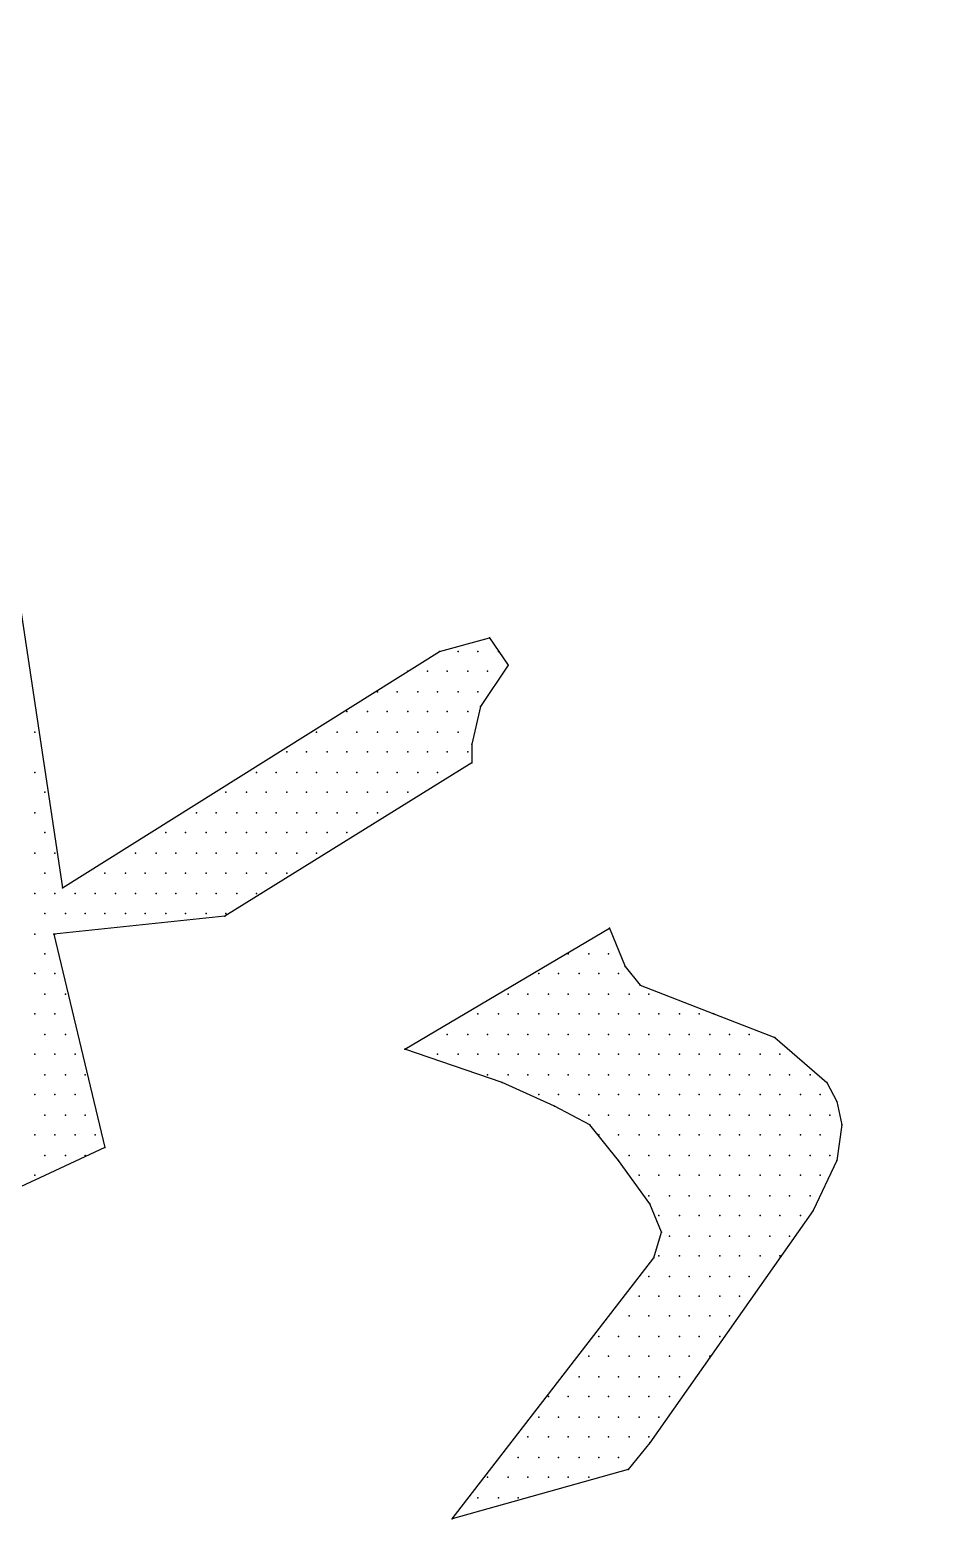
# Model space of a CAD drawing. Extents: x 180421 to 182279, y 668879 to 669787.
# Drawn here: x 181645.76 to 181650.56, y 669709.41 to 669717.48 of the extents above; entities that cross this region are included whole.
import ezdxf

# ---------------------------------------------------------------- set-up
doc = ezdxf.new("R2010")
doc.units = 0
doc.header["$LTSCALE"] = 2.5
doc.header["$MEASUREMENT"] = 0
doc.layers.add('KOTERET', color=1, linetype='CONTINUOUS')

msp = doc.modelspace()

# ---------------------------------------------------------------- linework, layer by layer
at = {"layer": 'KOTERET', "color": 1, "linetype": 'Continuous'}
msp.add_lwpolyline([(181659.6281, 669703.3352, 0.049045), (181670.0736, 669702.5857, 0.072972), (181685.3802, 669705.2459, 0.125195), (181695.1659, 669710.5821, 0.103069), (181700.5022, 669718.1035, 0.035565), (181700.8558, 669719.6289, 0.105225), (181700.613, 669724.2104, 0.105504), (181695.8363, 669731.4837, 0.107235), (181688.3729, 669736.2235, 0.064474), (181675.8901, 669739.6648, 0.055181), (181664.8007, 669739.9973, 0.081162), (181651.7742, 669737.3213, 0.05669), (181643.498, 669733.0354, 0.171614), (181637.4545, 669726.0102, 0.076301), (181636.5414, 669721.8932, 0.117637), (181638.0087, 669715.6122, 0.130118), (181642.7116, 669710.276, 0.070334), (181652.3812, 669705.1773, 0.047983), (181659.6281, 669703.3352)], format="xyb", dxfattribs=at)
at = {"layer": 'KOTERET', "color": 2, "linetype": 'Continuous'}
for points in [[(181645.641, 669714.8416), (181645.9365, 669712.8781)], [(181647.9581, 669714.1449), (181648.2273, 669714.2188)], [(181648.2273, 669714.2188), (181648.3275, 669714.071)], [(181645.9365, 669712.8781), (181647.9581, 669714.1449)], [(181648.0583, 669714.1449), (181648.0583, 669714.1449)], [(181648.1639, 669714.1449), (181648.1639, 669714.1449)], [(181648.2748, 669714.1449), (181648.2748, 669714.1449)], [(181647.7892, 669714.0393), (181647.7892, 669714.0393)], [(181647.8947, 669714.0393), (181647.8947, 669714.0393)], [(181648.0003, 669714.0393), (181648.0003, 669714.0393)], [(181648.1111, 669714.0393), (181648.1111, 669714.0393)], [(181648.3275, 669714.071), (181648.1797, 669713.8493)], [(181648.2167, 669714.0393), (181648.2167, 669714.0393)], [(181647.6255, 669713.9285), (181647.6255, 669713.9285)], [(181647.7311, 669713.9285), (181647.7311, 669713.9285)], [(181647.8419, 669713.9285), (181647.8419, 669713.9285)], [(181647.9475, 669713.9285), (181647.9475, 669713.9285)], [(181648.0583, 669713.9285), (181648.0583, 669713.9285)], [(181648.1639, 669713.9285), (181648.1639, 669713.9285)], [(181647.4619, 669713.8229), (181647.4619, 669713.8229)], [(181647.5728, 669713.8229), (181647.5728, 669713.8229)], [(181647.6783, 669713.8229), (181647.6783, 669713.8229)], [(181647.7892, 669713.8229), (181647.7892, 669713.8229)], [(181647.8947, 669713.8229), (181647.8947, 669713.8229)], [(181648.0003, 669713.8229), (181648.0003, 669713.8229)], [(181648.1111, 669713.8229), (181648.1111, 669713.8229)], [(181648.1797, 669713.8493), (181648.1322, 669713.6488)], [(181645.7887, 669713.7121), (181645.7887, 669713.7121)], [(181647.2983, 669713.7121), (181647.2983, 669713.7121)], [(181647.4091, 669713.7121), (181647.4091, 669713.7121)], [(181647.5147, 669713.7121), (181647.5147, 669713.7121)], [(181647.6255, 669713.7121), (181647.6255, 669713.7121)], [(181647.7311, 669713.7121), (181647.7311, 669713.7121)], [(181647.8419, 669713.7121), (181647.8419, 669713.7121)], [(181647.9475, 669713.7121), (181647.9475, 669713.7121)], [(181648.0583, 669713.7121), (181648.0583, 669713.7121)], [(181648.1322, 669713.6488), (181648.1322, 669713.5485)], [(181648.1322, 669713.5485), (181646.8074, 669712.7251)], [(181647.1399, 669713.6065), (181647.1399, 669713.6065)], [(181647.2455, 669713.6065), (181647.2455, 669713.6065)], [(181647.3564, 669713.6065), (181647.3564, 669713.6065)], [(181647.4619, 669713.6065), (181647.4619, 669713.6065)], [(181647.5728, 669713.6065), (181647.5728, 669713.6065)], [(181647.6783, 669713.6065), (181647.6783, 669713.6065)], [(181647.7892, 669713.6065), (181647.7892, 669713.6065)], [(181647.8947, 669713.6065), (181647.8947, 669713.6065)], [(181648.0003, 669713.6065), (181648.0003, 669713.6065)], [(181648.1111, 669713.6065), (181648.1111, 669713.6065)], [(181645.7887, 669713.4957), (181645.7887, 669713.4957)], [(181646.9763, 669713.4957), (181646.9763, 669713.4957)], [(181647.0819, 669713.4957), (181647.0819, 669713.4957)], [(181647.1927, 669713.4957), (181647.1927, 669713.4957)], [(181647.2983, 669713.4957), (181647.2983, 669713.4957)], [(181647.4091, 669713.4957), (181647.4091, 669713.4957)], [(181647.5147, 669713.4957), (181647.5147, 669713.4957)], [(181647.6255, 669713.4957), (181647.6255, 669713.4957)], [(181647.7311, 669713.4957), (181647.7311, 669713.4957)], [(181647.8419, 669713.4957), (181647.8419, 669713.4957)], [(181647.9475, 669713.4957), (181647.9475, 669713.4957)], [(181645.8415, 669713.3901), (181645.8415, 669713.3901)], [(181646.8127, 669713.3901), (181646.8127, 669713.3901)], [(181646.9235, 669713.3901), (181646.9235, 669713.3901)], [(181647.0291, 669713.3901), (181647.0291, 669713.3901)], [(181647.1399, 669713.3901), (181647.1399, 669713.3901)], [(181647.2455, 669713.3901), (181647.2455, 669713.3901)], [(181647.3564, 669713.3901), (181647.3564, 669713.3901)], [(181647.4619, 669713.3901), (181647.4619, 669713.3901)], [(181647.5728, 669713.3901), (181647.5728, 669713.3901)], [(181647.6783, 669713.3901), (181647.6783, 669713.3901)], [(181647.7892, 669713.3901), (181647.7892, 669713.3901)], [(181645.7887, 669713.2793), (181645.7887, 669713.2793)], [(181646.6544, 669713.2793), (181646.6544, 669713.2793)], [(181646.7599, 669713.2793), (181646.7599, 669713.2793)], [(181646.8708, 669713.2793), (181646.8708, 669713.2793)], [(181646.9763, 669713.2793), (181646.9763, 669713.2793)], [(181647.0819, 669713.2793), (181647.0819, 669713.2793)], [(181647.1927, 669713.2793), (181647.1927, 669713.2793)], [(181647.2983, 669713.2793), (181647.2983, 669713.2793)], [(181647.4091, 669713.2793), (181647.4091, 669713.2793)], [(181647.5147, 669713.2793), (181647.5147, 669713.2793)], [(181647.6255, 669713.2793), (181647.6255, 669713.2793)], [(181645.8415, 669713.1737), (181645.8415, 669713.1737)], [(181646.4907, 669713.1737), (181646.4907, 669713.1737)], [(181646.5963, 669713.1737), (181646.5963, 669713.1737)], [(181646.7071, 669713.1737), (181646.7071, 669713.1737)], [(181646.8127, 669713.1737), (181646.8127, 669713.1737)], [(181646.9235, 669713.1737), (181646.9235, 669713.1737)], [(181647.0291, 669713.1737), (181647.0291, 669713.1737)], [(181647.1399, 669713.1737), (181647.1399, 669713.1737)], [(181647.2455, 669713.1737), (181647.2455, 669713.1737)], [(181647.3564, 669713.1737), (181647.3564, 669713.1737)], [(181647.4619, 669713.1737), (181647.4619, 669713.1737)], [(181645.7887, 669713.0629), (181645.7887, 669713.0629)], [(181645.8943, 669713.0629), (181645.8943, 669713.0629)], [(181646.3271, 669713.0629), (181646.3271, 669713.0629)], [(181646.438, 669713.0629), (181646.438, 669713.0629)], [(181646.5435, 669713.0629), (181646.5435, 669713.0629)], [(181646.6544, 669713.0629), (181646.6544, 669713.0629)], [(181646.7599, 669713.0629), (181646.7599, 669713.0629)], [(181646.8708, 669713.0629), (181646.8708, 669713.0629)], [(181646.9763, 669713.0629), (181646.9763, 669713.0629)], [(181647.0819, 669713.0629), (181647.0819, 669713.0629)], [(181647.1927, 669713.0629), (181647.1927, 669713.0629)], [(181647.2983, 669713.0629), (181647.2983, 669713.0629)], [(181645.8415, 669712.9573), (181645.8415, 669712.9573)], [(181646.1635, 669712.9573), (181646.1635, 669712.9573)], [(181646.2743, 669712.9573), (181646.2743, 669712.9573)], [(181646.3799, 669712.9573), (181646.3799, 669712.9573)], [(181646.4907, 669712.9573), (181646.4907, 669712.9573)], [(181646.5963, 669712.9573), (181646.5963, 669712.9573)], [(181646.7071, 669712.9573), (181646.7071, 669712.9573)], [(181646.8127, 669712.9573), (181646.8127, 669712.9573)], [(181646.9235, 669712.9573), (181646.9235, 669712.9573)], [(181647.0291, 669712.9573), (181647.0291, 669712.9573)], [(181647.1399, 669712.9573), (181647.1399, 669712.9573)], [(181645.7887, 669712.8465), (181645.7887, 669712.8465)], [(181645.8943, 669712.8465), (181645.8943, 669712.8465)], [(181646.0051, 669712.8465), (181646.0051, 669712.8465)], [(181646.1107, 669712.8465), (181646.1107, 669712.8465)], [(181646.2215, 669712.8465), (181646.2215, 669712.8465)], [(181646.3271, 669712.8465), (181646.3271, 669712.8465)], [(181646.438, 669712.8465), (181646.438, 669712.8465)], [(181646.5435, 669712.8465), (181646.5435, 669712.8465)], [(181646.6544, 669712.8465), (181646.6544, 669712.8465)], [(181646.7599, 669712.8465), (181646.7599, 669712.8465)], [(181646.8708, 669712.8465), (181646.8708, 669712.8465)], [(181646.9763, 669712.8465), (181646.9763, 669712.8465)], [(181645.8415, 669712.7409), (181645.8415, 669712.7409)], [(181646.8074, 669712.7251), (181645.889, 669712.6301)], [(181645.9524, 669712.7409), (181645.9524, 669712.7409)], [(181646.0579, 669712.7409), (181646.0579, 669712.7409)], [(181646.1635, 669712.7409), (181646.1635, 669712.7409)], [(181646.2743, 669712.7409), (181646.2743, 669712.7409)], [(181646.3799, 669712.7409), (181646.3799, 669712.7409)], [(181646.4907, 669712.7409), (181646.4907, 669712.7409)], [(181646.5963, 669712.7409), (181646.5963, 669712.7409)], [(181646.7071, 669712.7409), (181646.7071, 669712.7409)], [(181646.8127, 669712.7409), (181646.8127, 669712.7409)], [(181647.7733, 669712.0125), (181648.8712, 669712.6617)], [(181648.8712, 669712.6617), (181648.9556, 669712.4559)], [(181645.7887, 669712.6301), (181645.7887, 669712.6301)], [(181645.889, 669712.6301), (181646.1635, 669711.4847)], [(181645.8943, 669712.6301), (181645.8943, 669712.6301)], [(181645.8415, 669712.5245), (181645.8415, 669712.5245)], [(181648.6495, 669712.5245), (181648.6495, 669712.5245)], [(181648.7603, 669712.5245), (181648.7603, 669712.5245)], [(181648.8659, 669712.5245), (181648.8659, 669712.5245)], [(181645.7887, 669712.4189), (181645.7887, 669712.4189)], [(181645.8943, 669712.4189), (181645.8943, 669712.4189)], [(181648.4912, 669712.4189), (181648.4912, 669712.4189)], [(181648.5967, 669712.4189), (181648.5967, 669712.4189)], [(181648.7076, 669712.4189), (181648.7076, 669712.4189)], [(181648.8131, 669712.4189), (181648.8131, 669712.4189)], [(181648.9187, 669712.4189), (181648.9187, 669712.4189)], [(181648.9556, 669712.4559), (181649.0348, 669712.3556)], [(181649.0348, 669712.3556), (181649.4307, 669712.2025)], [(181645.8415, 669712.3081), (181645.8415, 669712.3081)], [(181645.9524, 669712.3081), (181645.9524, 669712.3081)], [(181648.3275, 669712.3081), (181648.3275, 669712.3081)], [(181648.4331, 669712.3081), (181648.4331, 669712.3081)], [(181648.5439, 669712.3081), (181648.5439, 669712.3081)], [(181648.6495, 669712.3081), (181648.6495, 669712.3081)], [(181648.7603, 669712.3081), (181648.7603, 669712.3081)], [(181648.8659, 669712.3081), (181648.8659, 669712.3081)], [(181648.9767, 669712.3081), (181648.9767, 669712.3081)], [(181649.0823, 669712.3081), (181649.0823, 669712.3081)], [(181645.7887, 669712.2025), (181645.7887, 669712.2025)], [(181645.8943, 669712.2025), (181645.8943, 669712.2025)], [(181648.1639, 669712.2025), (181648.1639, 669712.2025)], [(181648.2748, 669712.2025), (181648.2748, 669712.2025)], [(181648.3803, 669712.2025), (181648.3803, 669712.2025)], [(181648.4912, 669712.2025), (181648.4912, 669712.2025)], [(181648.5967, 669712.2025), (181648.5967, 669712.2025)], [(181648.7076, 669712.2025), (181648.7076, 669712.2025)], [(181648.8131, 669712.2025), (181648.8131, 669712.2025)], [(181648.9187, 669712.2025), (181648.9187, 669712.2025)], [(181649.0295, 669712.2025), (181649.0295, 669712.2025)], [(181649.1351, 669712.2025), (181649.1351, 669712.2025)], [(181649.2459, 669712.2025), (181649.2459, 669712.2025)], [(181649.3515, 669712.2025), (181649.3515, 669712.2025)], [(181649.4307, 669712.2025), (181649.7579, 669712.0759)], [(181645.8415, 669712.0917), (181645.8415, 669712.0917)], [(181645.9524, 669712.0917), (181645.9524, 669712.0917)], [(181648.0003, 669712.0917), (181648.0003, 669712.0917)], [(181648.1111, 669712.0917), (181648.1111, 669712.0917)], [(181648.2167, 669712.0917), (181648.2167, 669712.0917)], [(181648.3275, 669712.0917), (181648.3275, 669712.0917)], [(181648.4331, 669712.0917), (181648.4331, 669712.0917)], [(181648.5439, 669712.0917), (181648.5439, 669712.0917)], [(181648.6495, 669712.0917), (181648.6495, 669712.0917)], [(181648.7603, 669712.0917), (181648.7603, 669712.0917)], [(181648.8659, 669712.0917), (181648.8659, 669712.0917)], [(181648.9767, 669712.0917), (181648.9767, 669712.0917)], [(181649.0823, 669712.0917), (181649.0823, 669712.0917)], [(181649.1932, 669712.0917), (181649.1932, 669712.0917)], [(181649.2987, 669712.0917), (181649.2987, 669712.0917)], [(181649.4096, 669712.0917), (181649.4096, 669712.0917)], [(181649.5151, 669712.0917), (181649.5151, 669712.0917)], [(181649.6207, 669712.0917), (181649.6207, 669712.0917)], [(181648.2959, 669711.8331), (181647.7733, 669712.0125)], [(181649.7579, 669712.0759), (181650.0377, 669711.8331)], [(181645.7887, 669711.9861), (181645.7887, 669711.9861)], [(181645.8943, 669711.9861), (181645.8943, 669711.9861)], [(181646.0051, 669711.9861), (181646.0051, 669711.9861)], [(181647.9475, 669711.9861), (181647.9475, 669711.9861)], [(181648.0583, 669711.9861), (181648.0583, 669711.9861)], [(181648.1639, 669711.9861), (181648.1639, 669711.9861)], [(181648.2748, 669711.9861), (181648.2748, 669711.9861)], [(181648.3803, 669711.9861), (181648.3803, 669711.9861)], [(181648.4912, 669711.9861), (181648.4912, 669711.9861)], [(181648.5967, 669711.9861), (181648.5967, 669711.9861)], [(181648.7076, 669711.9861), (181648.7076, 669711.9861)], [(181648.8131, 669711.9861), (181648.8131, 669711.9861)], [(181648.9187, 669711.9861), (181648.9187, 669711.9861)], [(181649.0295, 669711.9861), (181649.0295, 669711.9861)], [(181649.1351, 669711.9861), (181649.1351, 669711.9861)], [(181649.2459, 669711.9861), (181649.2459, 669711.9861)], [(181649.3515, 669711.9861), (181649.3515, 669711.9861)], [(181649.4623, 669711.9861), (181649.4623, 669711.9861)], [(181649.5679, 669711.9861), (181649.5679, 669711.9861)], [(181649.6787, 669711.9861), (181649.6787, 669711.9861)], [(181649.7843, 669711.9861), (181649.7843, 669711.9861)], [(181645.8415, 669711.8753), (181645.8415, 669711.8753)], [(181645.9524, 669711.8753), (181645.9524, 669711.8753)], [(181646.0579, 669711.8753), (181646.0579, 669711.8753)], [(181648.2167, 669711.8753), (181648.2167, 669711.8753)], [(181648.3275, 669711.8753), (181648.3275, 669711.8753)], [(181648.4331, 669711.8753), (181648.4331, 669711.8753)], [(181648.5439, 669711.8753), (181648.5439, 669711.8753)], [(181648.6495, 669711.8753), (181648.6495, 669711.8753)], [(181648.7603, 669711.8753), (181648.7603, 669711.8753)], [(181648.8659, 669711.8753), (181648.8659, 669711.8753)], [(181648.9767, 669711.8753), (181648.9767, 669711.8753)], [(181649.0823, 669711.8753), (181649.0823, 669711.8753)], [(181649.1932, 669711.8753), (181649.1932, 669711.8753)], [(181649.2987, 669711.8753), (181649.2987, 669711.8753)], [(181649.4096, 669711.8753), (181649.4096, 669711.8753)], [(181649.5151, 669711.8753), (181649.5151, 669711.8753)], [(181649.6207, 669711.8753), (181649.6207, 669711.8753)], [(181649.7315, 669711.8753), (181649.7315, 669711.8753)], [(181649.8371, 669711.8753), (181649.8371, 669711.8753)], [(181649.9479, 669711.8753), (181649.9479, 669711.8753)], [(181645.7887, 669711.7697), (181645.7887, 669711.7697)], [(181645.8943, 669711.7697), (181645.8943, 669711.7697)], [(181646.0051, 669711.7697), (181646.0051, 669711.7697)], [(181648.5756, 669711.7064), (181648.2959, 669711.8331)], [(181648.4912, 669711.7697), (181648.4912, 669711.7697)], [(181648.5967, 669711.7697), (181648.5967, 669711.7697)], [(181648.7076, 669711.7697), (181648.7076, 669711.7697)], [(181648.8131, 669711.7697), (181648.8131, 669711.7697)], [(181648.9187, 669711.7697), (181648.9187, 669711.7697)], [(181649.0295, 669711.7697), (181649.0295, 669711.7697)], [(181649.1351, 669711.7697), (181649.1351, 669711.7697)], [(181649.2459, 669711.7697), (181649.2459, 669711.7697)], [(181649.3515, 669711.7697), (181649.3515, 669711.7697)], [(181649.4623, 669711.7697), (181649.4623, 669711.7697)], [(181649.5679, 669711.7697), (181649.5679, 669711.7697)], [(181649.6787, 669711.7697), (181649.6787, 669711.7697)], [(181649.7843, 669711.7697), (181649.7843, 669711.7697)], [(181649.8951, 669711.7697), (181649.8951, 669711.7697)], [(181650.0007, 669711.7697), (181650.0007, 669711.7697)], [(181650.0377, 669711.8331), (181650.0904, 669711.7328)], [(181648.7656, 669711.6061), (181648.5756, 669711.7064)], [(181650.0904, 669711.7328), (181650.1168, 669711.6061)], [(181645.8415, 669711.6589), (181645.8415, 669711.6589)], [(181645.9524, 669711.6589), (181645.9524, 669711.6589)], [(181646.0579, 669711.6589), (181646.0579, 669711.6589)], [(181648.7603, 669711.6589), (181648.7603, 669711.6589)], [(181648.9187, 669711.4161), (181648.7656, 669711.6061)], [(181648.8659, 669711.6589), (181648.8659, 669711.6589)], [(181648.9767, 669711.6589), (181648.9767, 669711.6589)], [(181649.0823, 669711.6589), (181649.0823, 669711.6589)], [(181649.1932, 669711.6589), (181649.1932, 669711.6589)], [(181649.2987, 669711.6589), (181649.2987, 669711.6589)], [(181649.4096, 669711.6589), (181649.4096, 669711.6589)], [(181649.5151, 669711.6589), (181649.5151, 669711.6589)], [(181649.6207, 669711.6589), (181649.6207, 669711.6589)], [(181649.7315, 669711.6589), (181649.7315, 669711.6589)], [(181649.8371, 669711.6589), (181649.8371, 669711.6589)], [(181649.9479, 669711.6589), (181649.9479, 669711.6589)], [(181650.0535, 669711.6589), (181650.0535, 669711.6589)], [(181650.1168, 669711.6061), (181650.0904, 669711.4161)], [(181645.7887, 669711.5533), (181645.7887, 669711.5533)], [(181645.8943, 669711.5533), (181645.8943, 669711.5533)], [(181646.0051, 669711.5533), (181646.0051, 669711.5533)], [(181646.1107, 669711.5533), (181646.1107, 669711.5533)], [(181648.8131, 669711.5533), (181648.8131, 669711.5533)], [(181648.9187, 669711.5533), (181648.9187, 669711.5533)], [(181649.0295, 669711.5533), (181649.0295, 669711.5533)], [(181649.1351, 669711.5533), (181649.1351, 669711.5533)], [(181649.2459, 669711.5533), (181649.2459, 669711.5533)], [(181649.3515, 669711.5533), (181649.3515, 669711.5533)], [(181649.4623, 669711.5533), (181649.4623, 669711.5533)], [(181649.5679, 669711.5533), (181649.5679, 669711.5533)], [(181649.6787, 669711.5533), (181649.6787, 669711.5533)], [(181649.7843, 669711.5533), (181649.7843, 669711.5533)], [(181649.8951, 669711.5533), (181649.8951, 669711.5533)], [(181650.0007, 669711.5533), (181650.0007, 669711.5533)], [(181646.1635, 669711.4847), (181645.414, 669711.1364)], [(181645.8415, 669711.4425), (181645.8415, 669711.4425)], [(181645.9524, 669711.4425), (181645.9524, 669711.4425)], [(181646.0579, 669711.4425), (181646.0579, 669711.4425)], [(181648.9767, 669711.4425), (181648.9767, 669711.4425)], [(181649.0823, 669711.4425), (181649.0823, 669711.4425)], [(181649.1932, 669711.4425), (181649.1932, 669711.4425)], [(181649.2987, 669711.4425), (181649.2987, 669711.4425)], [(181649.4096, 669711.4425), (181649.4096, 669711.4425)], [(181649.5151, 669711.4425), (181649.5151, 669711.4425)], [(181649.6207, 669711.4425), (181649.6207, 669711.4425)], [(181649.7315, 669711.4425), (181649.7315, 669711.4425)], [(181649.8371, 669711.4425), (181649.8371, 669711.4425)], [(181649.9479, 669711.4425), (181649.9479, 669711.4425)], [(181650.0535, 669711.4425), (181650.0535, 669711.4425)], [(181649.0876, 669711.1839), (181648.9187, 669711.4161)], [(181650.0904, 669711.4161), (181649.9638, 669711.1469)], [(181645.7887, 669711.3369), (181645.7887, 669711.3369)], [(181649.0295, 669711.3369), (181649.0295, 669711.3369)], [(181649.1351, 669711.3369), (181649.1351, 669711.3369)], [(181649.2459, 669711.3369), (181649.2459, 669711.3369)], [(181649.3515, 669711.3369), (181649.3515, 669711.3369)], [(181649.4623, 669711.3369), (181649.4623, 669711.3369)], [(181649.5679, 669711.3369), (181649.5679, 669711.3369)], [(181649.6787, 669711.3369), (181649.6787, 669711.3369)], [(181649.7843, 669711.3369), (181649.7843, 669711.3369)], [(181649.8951, 669711.3369), (181649.8951, 669711.3369)], [(181650.0007, 669711.3369), (181650.0007, 669711.3369)], [(181649.0823, 669711.2261), (181649.0823, 669711.2261)], [(181649.1932, 669711.2261), (181649.1932, 669711.2261)], [(181649.2987, 669711.2261), (181649.2987, 669711.2261)], [(181649.4096, 669711.2261), (181649.4096, 669711.2261)], [(181649.5151, 669711.2261), (181649.5151, 669711.2261)], [(181649.6207, 669711.2261), (181649.6207, 669711.2261)], [(181649.7315, 669711.2261), (181649.7315, 669711.2261)], [(181649.8371, 669711.2261), (181649.8371, 669711.2261)], [(181649.9479, 669711.2261), (181649.9479, 669711.2261)], [(181649.1509, 669711.0308), (181649.0876, 669711.1839)], [(181649.9638, 669711.1469), (181649.0876, 669709.9013)], [(181649.1351, 669711.1205), (181649.1351, 669711.1205)], [(181649.2459, 669711.1205), (181649.2459, 669711.1205)], [(181649.3515, 669711.1205), (181649.3515, 669711.1205)], [(181649.4623, 669711.1205), (181649.4623, 669711.1205)], [(181649.5679, 669711.1205), (181649.5679, 669711.1205)], [(181649.6787, 669711.1205), (181649.6787, 669711.1205)], [(181649.7843, 669711.1205), (181649.7843, 669711.1205)], [(181649.8951, 669711.1205), (181649.8951, 669711.1205)], [(181649.1087, 669710.8936), (181649.1509, 669711.0308)], [(181649.1932, 669711.0097), (181649.1932, 669711.0097)], [(181649.2987, 669711.0097), (181649.2987, 669711.0097)], [(181649.4096, 669711.0097), (181649.4096, 669711.0097)], [(181649.5151, 669711.0097), (181649.5151, 669711.0097)], [(181649.6207, 669711.0097), (181649.6207, 669711.0097)], [(181649.7315, 669711.0097), (181649.7315, 669711.0097)], [(181649.8371, 669711.0097), (181649.8371, 669711.0097)], [(181648.0267, 669709.4948), (181649.1087, 669710.8936)], [(181649.1351, 669710.9041), (181649.1351, 669710.9041)], [(181649.2459, 669710.9041), (181649.2459, 669710.9041)], [(181649.3515, 669710.9041), (181649.3515, 669710.9041)], [(181649.4623, 669710.9041), (181649.4623, 669710.9041)], [(181649.5679, 669710.9041), (181649.5679, 669710.9041)], [(181649.6787, 669710.9041), (181649.6787, 669710.9041)], [(181649.7843, 669710.9041), (181649.7843, 669710.9041)], [(181649.0823, 669710.7933), (181649.0823, 669710.7933)], [(181649.1932, 669710.7933), (181649.1932, 669710.7933)], [(181649.2987, 669710.7933), (181649.2987, 669710.7933)], [(181649.4096, 669710.7933), (181649.4096, 669710.7933)], [(181649.5151, 669710.7933), (181649.5151, 669710.7933)], [(181649.6207, 669710.7933), (181649.6207, 669710.7933)], [(181649.0295, 669710.6877), (181649.0295, 669710.6877)], [(181649.1351, 669710.6877), (181649.1351, 669710.6877)], [(181649.2459, 669710.6877), (181649.2459, 669710.6877)], [(181649.3515, 669710.6877), (181649.3515, 669710.6877)], [(181649.4623, 669710.6877), (181649.4623, 669710.6877)], [(181649.5679, 669710.6877), (181649.5679, 669710.6877)], [(181648.9767, 669710.5821), (181648.9767, 669710.5821)], [(181649.0823, 669710.5821), (181649.0823, 669710.5821)], [(181649.1932, 669710.5821), (181649.1932, 669710.5821)], [(181649.2987, 669710.5821), (181649.2987, 669710.5821)], [(181649.4096, 669710.5821), (181649.4096, 669710.5821)], [(181649.5151, 669710.5821), (181649.5151, 669710.5821)], [(181648.8131, 669710.4713), (181648.8131, 669710.4713)], [(181648.9187, 669710.4713), (181648.9187, 669710.4713)], [(181649.0295, 669710.4713), (181649.0295, 669710.4713)], [(181649.1351, 669710.4713), (181649.1351, 669710.4713)], [(181649.2459, 669710.4713), (181649.2459, 669710.4713)], [(181649.3515, 669710.4713), (181649.3515, 669710.4713)], [(181649.4623, 669710.4713), (181649.4623, 669710.4713)], [(181648.7603, 669710.3657), (181648.7603, 669710.3657)], [(181648.8659, 669710.3657), (181648.8659, 669710.3657)], [(181648.9767, 669710.3657), (181648.9767, 669710.3657)], [(181649.0823, 669710.3657), (181649.0823, 669710.3657)], [(181649.1932, 669710.3657), (181649.1932, 669710.3657)], [(181649.2987, 669710.3657), (181649.2987, 669710.3657)], [(181649.4096, 669710.3657), (181649.4096, 669710.3657)], [(181648.7076, 669710.2549), (181648.7076, 669710.2549)], [(181648.8131, 669710.2549), (181648.8131, 669710.2549)], [(181648.9187, 669710.2549), (181648.9187, 669710.2549)], [(181649.0295, 669710.2549), (181649.0295, 669710.2549)], [(181649.1351, 669710.2549), (181649.1351, 669710.2549)], [(181649.2459, 669710.2549), (181649.2459, 669710.2549)], [(181648.5439, 669710.1493), (181648.5439, 669710.1493)], [(181648.6495, 669710.1493), (181648.6495, 669710.1493)], [(181648.7603, 669710.1493), (181648.7603, 669710.1493)], [(181648.8659, 669710.1493), (181648.8659, 669710.1493)], [(181648.9767, 669710.1493), (181648.9767, 669710.1493)], [(181649.0823, 669710.1493), (181649.0823, 669710.1493)], [(181649.1932, 669710.1493), (181649.1932, 669710.1493)], [(181648.4912, 669710.0385), (181648.4912, 669710.0385)], [(181648.5967, 669710.0385), (181648.5967, 669710.0385)], [(181648.7076, 669710.0385), (181648.7076, 669710.0385)], [(181648.8131, 669710.0385), (181648.8131, 669710.0385)], [(181648.9187, 669710.0385), (181648.9187, 669710.0385)], [(181649.0295, 669710.0385), (181649.0295, 669710.0385)], [(181649.1351, 669710.0385), (181649.1351, 669710.0385)], [(181648.4331, 669709.9329), (181648.4331, 669709.9329)], [(181648.5439, 669709.9329), (181648.5439, 669709.9329)], [(181648.6495, 669709.9329), (181648.6495, 669709.9329)], [(181648.7603, 669709.9329), (181648.7603, 669709.9329)], [(181648.8659, 669709.9329), (181648.8659, 669709.9329)], [(181649.0876, 669709.9013), (181648.9715, 669709.7588)], [(181648.9767, 669709.9329), (181648.9767, 669709.9329)], [(181649.0823, 669709.9329), (181649.0823, 669709.9329)], [(181648.3803, 669709.8221), (181648.3803, 669709.8221)], [(181648.4912, 669709.8221), (181648.4912, 669709.8221)], [(181648.5967, 669709.8221), (181648.5967, 669709.8221)], [(181648.7076, 669709.8221), (181648.7076, 669709.8221)], [(181648.8131, 669709.8221), (181648.8131, 669709.8221)], [(181648.9187, 669709.8221), (181648.9187, 669709.8221)], [(181648.9715, 669709.7588), (181648.0267, 669709.4948)], [(181648.2167, 669709.7165), (181648.2167, 669709.7165)], [(181648.3275, 669709.7165), (181648.3275, 669709.7165)], [(181648.4331, 669709.7165), (181648.4331, 669709.7165)], [(181648.5439, 669709.7165), (181648.5439, 669709.7165)], [(181648.6495, 669709.7165), (181648.6495, 669709.7165)], [(181648.7603, 669709.7165), (181648.7603, 669709.7165)], [(181648.1639, 669709.6057), (181648.1639, 669709.6057)], [(181648.2748, 669709.6057), (181648.2748, 669709.6057)], [(181648.3803, 669709.6057), (181648.3803, 669709.6057)]]:
    msp.add_lwpolyline(points, dxfattribs=at)
at = {"layer": 'KOTERET', "color": 1}
for p in [(181648.2273, 669714.2188), (181648.2273, 669714.2188), (181647.9581, 669714.1449), (181647.9581, 669714.1449), (181648.0583, 669714.1449), (181648.0583, 669714.1449), (181648.1639, 669714.1449), (181648.1639, 669714.1449), (181648.2748, 669714.1449), (181648.2748, 669714.1449), (181647.7892, 669714.0393), (181647.7892, 669714.0393), (181647.8947, 669714.0393), (181647.8947, 669714.0393), (181648.0003, 669714.0393), (181648.0003, 669714.0393), (181648.1111, 669714.0393), (181648.1111, 669714.0393), (181648.2167, 669714.0393), (181648.2167, 669714.0393), (181648.3275, 669714.071), (181648.3275, 669714.071), (181647.6255, 669713.9285), (181647.6255, 669713.9285), (181647.7311, 669713.9285), (181647.7311, 669713.9285), (181647.8419, 669713.9285), (181647.8419, 669713.9285), (181647.9475, 669713.9285), (181647.9475, 669713.9285), (181648.0583, 669713.9285), (181648.0583, 669713.9285), (181648.1639, 669713.9285), (181648.1639, 669713.9285), (181647.4619, 669713.8229), (181647.4619, 669713.8229), (181647.5728, 669713.8229), (181647.5728, 669713.8229), (181647.6783, 669713.8229), (181647.6783, 669713.8229), (181647.7892, 669713.8229), (181647.7892, 669713.8229), (181647.8947, 669713.8229), (181647.8947, 669713.8229), (181648.0003, 669713.8229), (181648.0003, 669713.8229), (181648.1111, 669713.8229), (181648.1111, 669713.8229), (181648.1797, 669713.8493), (181648.1797, 669713.8493), (181645.7887, 669713.7121), (181645.7887, 669713.7121), (181647.2983, 669713.7121), (181647.2983, 669713.7121), (181647.4091, 669713.7121), (181647.4091, 669713.7121), (181647.5147, 669713.7121), (181647.5147, 669713.7121), (181647.6255, 669713.7121), (181647.6255, 669713.7121), (181647.7311, 669713.7121), (181647.7311, 669713.7121), (181647.8419, 669713.7121), (181647.8419, 669713.7121), (181647.9475, 669713.7121), (181647.9475, 669713.7121), (181648.0583, 669713.7121), (181648.0583, 669713.7121), (181648.1322, 669713.6488), (181648.1322, 669713.6488), (181647.1399, 669713.6065), (181647.1399, 669713.6065), (181647.2455, 669713.6065), (181647.2455, 669713.6065), (181647.3564, 669713.6065), (181647.3564, 669713.6065), (181647.4619, 669713.6065), (181647.4619, 669713.6065), (181647.5728, 669713.6065), (181647.5728, 669713.6065), (181647.6783, 669713.6065), (181647.6783, 669713.6065), (181647.7892, 669713.6065), (181647.7892, 669713.6065), (181647.8947, 669713.6065), (181647.8947, 669713.6065), (181648.0003, 669713.6065), (181648.0003, 669713.6065), (181648.1111, 669713.6065), (181648.1111, 669713.6065), (181648.1322, 669713.5485), (181648.1322, 669713.5485), (181645.7887, 669713.4957), (181645.7887, 669713.4957), (181646.9763, 669713.4957), (181646.9763, 669713.4957), (181647.0819, 669713.4957), (181647.0819, 669713.4957), (181647.1927, 669713.4957), (181647.1927, 669713.4957), (181647.2983, 669713.4957), (181647.2983, 669713.4957), (181647.4091, 669713.4957), (181647.4091, 669713.4957), (181647.5147, 669713.4957), (181647.5147, 669713.4957), (181647.6255, 669713.4957), (181647.6255, 669713.4957), (181647.7311, 669713.4957), (181647.7311, 669713.4957), (181647.8419, 669713.4957), (181647.8419, 669713.4957), (181647.9475, 669713.4957), (181647.9475, 669713.4957), (181645.8415, 669713.3901), (181645.8415, 669713.3901), (181646.8127, 669713.3901), (181646.8127, 669713.3901), (181646.9235, 669713.3901), (181646.9235, 669713.3901), (181647.0291, 669713.3901), (181647.0291, 669713.3901), (181647.1399, 669713.3901), (181647.1399, 669713.3901), (181647.2455, 669713.3901), (181647.2455, 669713.3901), (181647.3564, 669713.3901), (181647.3564, 669713.3901), (181647.4619, 669713.3901), (181647.4619, 669713.3901), (181647.5728, 669713.3901), (181647.5728, 669713.3901), (181647.6783, 669713.3901), (181647.6783, 669713.3901), (181647.7892, 669713.3901), (181647.7892, 669713.3901), (181645.7887, 669713.2793), (181645.7887, 669713.2793), (181646.6544, 669713.2793), (181646.6544, 669713.2793), (181646.7599, 669713.2793), (181646.7599, 669713.2793), (181646.8708, 669713.2793), (181646.8708, 669713.2793), (181646.9763, 669713.2793), (181646.9763, 669713.2793), (181647.0819, 669713.2793), (181647.0819, 669713.2793), (181647.1927, 669713.2793), (181647.1927, 669713.2793), (181647.2983, 669713.2793), (181647.2983, 669713.2793), (181647.4091, 669713.2793), (181647.4091, 669713.2793), (181647.5147, 669713.2793), (181647.5147, 669713.2793), (181647.6255, 669713.2793), (181647.6255, 669713.2793), (181645.8415, 669713.1737), (181645.8415, 669713.1737), (181646.4907, 669713.1737), (181646.4907, 669713.1737), (181646.5963, 669713.1737), (181646.5963, 669713.1737), (181646.7071, 669713.1737), (181646.7071, 669713.1737), (181646.8127, 669713.1737), (181646.8127, 669713.1737), (181646.9235, 669713.1737), (181646.9235, 669713.1737), (181647.0291, 669713.1737), (181647.0291, 669713.1737), (181647.1399, 669713.1737), (181647.1399, 669713.1737), (181647.2455, 669713.1737), (181647.2455, 669713.1737), (181647.3564, 669713.1737), (181647.3564, 669713.1737), (181647.4619, 669713.1737), (181647.4619, 669713.1737), (181645.7887, 669713.0629), (181645.7887, 669713.0629), (181645.8943, 669713.0629), (181645.8943, 669713.0629), (181646.3271, 669713.0629), (181646.3271, 669713.0629), (181646.438, 669713.0629), (181646.438, 669713.0629), (181646.5435, 669713.0629), (181646.5435, 669713.0629), (181646.6544, 669713.0629), (181646.6544, 669713.0629), (181646.7599, 669713.0629), (181646.7599, 669713.0629), (181646.8708, 669713.0629), (181646.8708, 669713.0629), (181646.9763, 669713.0629), (181646.9763, 669713.0629), (181647.0819, 669713.0629), (181647.0819, 669713.0629), (181647.1927, 669713.0629), (181647.1927, 669713.0629), (181647.2983, 669713.0629), (181647.2983, 669713.0629), (181645.8415, 669712.9573), (181645.8415, 669712.9573), (181646.1635, 669712.9573), (181646.1635, 669712.9573), (181646.2743, 669712.9573), (181646.2743, 669712.9573), (181646.3799, 669712.9573), (181646.3799, 669712.9573), (181646.4907, 669712.9573), (181646.4907, 669712.9573), (181646.5963, 669712.9573), (181646.5963, 669712.9573), (181646.7071, 669712.9573), (181646.7071, 669712.9573), (181646.8127, 669712.9573), (181646.8127, 669712.9573), (181646.9235, 669712.9573), (181646.9235, 669712.9573), (181647.0291, 669712.9573), (181647.0291, 669712.9573), (181647.1399, 669712.9573), (181647.1399, 669712.9573), (181645.7887, 669712.8465), (181645.7887, 669712.8465), (181645.8943, 669712.8465), (181645.8943, 669712.8465), (181645.9365, 669712.8781), (181645.9365, 669712.8781), (181646.0051, 669712.8465), (181646.0051, 669712.8465), (181646.1107, 669712.8465), (181646.1107, 669712.8465), (181646.2215, 669712.8465), (181646.2215, 669712.8465), (181646.3271, 669712.8465), (181646.3271, 669712.8465), (181646.438, 669712.8465), (181646.438, 669712.8465), (181646.5435, 669712.8465), (181646.5435, 669712.8465), (181646.6544, 669712.8465), (181646.6544, 669712.8465), (181646.7599, 669712.8465), (181646.7599, 669712.8465), (181646.8708, 669712.8465), (181646.8708, 669712.8465), (181646.9763, 669712.8465), (181646.9763, 669712.8465), (181645.8415, 669712.7409), (181645.8415, 669712.7409), (181645.9524, 669712.7409), (181645.9524, 669712.7409), (181646.0579, 669712.7409), (181646.0579, 669712.7409), (181646.1635, 669712.7409), (181646.1635, 669712.7409), (181646.2743, 669712.7409), (181646.2743, 669712.7409), (181646.3799, 669712.7409), (181646.3799, 669712.7409), (181646.4907, 669712.7409), (181646.4907, 669712.7409), (181646.5963, 669712.7409), (181646.5963, 669712.7409), (181646.7071, 669712.7409), (181646.7071, 669712.7409), (181646.8074, 669712.7251), (181646.8074, 669712.7251), (181646.8127, 669712.7409), (181646.8127, 669712.7409), (181648.8712, 669712.6617), (181648.8712, 669712.6617), (181645.7887, 669712.6301), (181645.7887, 669712.6301), (181645.889, 669712.6301), (181645.889, 669712.6301), (181645.8943, 669712.6301), (181645.8943, 669712.6301), (181645.8415, 669712.5245), (181645.8415, 669712.5245), (181648.6495, 669712.5245), (181648.6495, 669712.5245), (181648.7603, 669712.5245), (181648.7603, 669712.5245), (181648.8659, 669712.5245), (181648.8659, 669712.5245), (181645.7887, 669712.4189), (181645.7887, 669712.4189), (181645.8943, 669712.4189), (181645.8943, 669712.4189), (181648.4912, 669712.4189), (181648.4912, 669712.4189), (181648.5967, 669712.4189), (181648.5967, 669712.4189), (181648.7076, 669712.4189), (181648.7076, 669712.4189), (181648.8131, 669712.4189), (181648.8131, 669712.4189), (181648.9187, 669712.4189), (181648.9187, 669712.4189), (181648.9556, 669712.4559), (181648.9556, 669712.4559), (181649.0348, 669712.3556), (181649.0348, 669712.3556), (181645.8415, 669712.3081), (181645.8415, 669712.3081), (181645.9524, 669712.3081), (181645.9524, 669712.3081), (181648.3275, 669712.3081), (181648.3275, 669712.3081), (181648.4331, 669712.3081), (181648.4331, 669712.3081), (181648.5439, 669712.3081), (181648.5439, 669712.3081), (181648.6495, 669712.3081), (181648.6495, 669712.3081), (181648.7603, 669712.3081), (181648.7603, 669712.3081), (181648.8659, 669712.3081), (181648.8659, 669712.3081), (181648.9767, 669712.3081), (181648.9767, 669712.3081), (181649.0823, 669712.3081), (181649.0823, 669712.3081), (181645.7887, 669712.2025), (181645.7887, 669712.2025), (181645.8943, 669712.2025), (181645.8943, 669712.2025), (181648.1639, 669712.2025), (181648.1639, 669712.2025), (181648.2748, 669712.2025), (181648.2748, 669712.2025), (181648.3803, 669712.2025), (181648.3803, 669712.2025), (181648.4912, 669712.2025), (181648.4912, 669712.2025), (181648.5967, 669712.2025), (181648.5967, 669712.2025), (181648.7076, 669712.2025), (181648.7076, 669712.2025), (181648.8131, 669712.2025), (181648.8131, 669712.2025), (181648.9187, 669712.2025), (181648.9187, 669712.2025), (181649.0295, 669712.2025), (181649.0295, 669712.2025), (181649.1351, 669712.2025), (181649.1351, 669712.2025), (181649.2459, 669712.2025), (181649.2459, 669712.2025), (181649.3515, 669712.2025), (181649.3515, 669712.2025), (181649.4307, 669712.2025), (181649.4307, 669712.2025), (181645.8415, 669712.0917), (181645.8415, 669712.0917), (181645.9524, 669712.0917), (181645.9524, 669712.0917), (181648.0003, 669712.0917), (181648.0003, 669712.0917), (181648.1111, 669712.0917), (181648.1111, 669712.0917), (181648.2167, 669712.0917), (181648.2167, 669712.0917), (181648.3275, 669712.0917), (181648.3275, 669712.0917), (181648.4331, 669712.0917), (181648.4331, 669712.0917), (181648.5439, 669712.0917), (181648.5439, 669712.0917), (181648.6495, 669712.0917), (181648.6495, 669712.0917), (181648.7603, 669712.0917), (181648.7603, 669712.0917), (181648.8659, 669712.0917), (181648.8659, 669712.0917), (181648.9767, 669712.0917), (181648.9767, 669712.0917), (181649.0823, 669712.0917), (181649.0823, 669712.0917), (181649.1932, 669712.0917), (181649.1932, 669712.0917), (181649.2987, 669712.0917), (181649.2987, 669712.0917), (181649.4096, 669712.0917), (181649.4096, 669712.0917), (181649.5151, 669712.0917), (181649.5151, 669712.0917), (181649.6207, 669712.0917), (181649.6207, 669712.0917), (181647.7733, 669712.0125), (181647.7733, 669712.0125), (181649.7579, 669712.0759), (181649.7579, 669712.0759), (181645.7887, 669711.9861), (181645.7887, 669711.9861), (181645.8943, 669711.9861), (181645.8943, 669711.9861), (181646.0051, 669711.9861), (181646.0051, 669711.9861), (181647.9475, 669711.9861), (181647.9475, 669711.9861), (181648.0583, 669711.9861), (181648.0583, 669711.9861), (181648.1639, 669711.9861), (181648.1639, 669711.9861), (181648.2748, 669711.9861), (181648.2748, 669711.9861), (181648.3803, 669711.9861), (181648.3803, 669711.9861), (181648.4912, 669711.9861), (181648.4912, 669711.9861), (181648.5967, 669711.9861), (181648.5967, 669711.9861), (181648.7076, 669711.9861), (181648.7076, 669711.9861), (181648.8131, 669711.9861), (181648.8131, 669711.9861), (181648.9187, 669711.9861), (181648.9187, 669711.9861), (181649.0295, 669711.9861), (181649.0295, 669711.9861), (181649.1351, 669711.9861), (181649.1351, 669711.9861), (181649.2459, 669711.9861), (181649.2459, 669711.9861), (181649.3515, 669711.9861), (181649.3515, 669711.9861), (181649.4623, 669711.9861), (181649.4623, 669711.9861), (181649.5679, 669711.9861), (181649.5679, 669711.9861), (181649.6787, 669711.9861), (181649.6787, 669711.9861), (181649.7843, 669711.9861), (181649.7843, 669711.9861), (181645.8415, 669711.8753), (181645.8415, 669711.8753), (181645.9524, 669711.8753), (181645.9524, 669711.8753), (181646.0579, 669711.8753), (181646.0579, 669711.8753), (181648.2167, 669711.8753), (181648.2167, 669711.8753), (181648.3275, 669711.8753), (181648.3275, 669711.8753), (181648.4331, 669711.8753), (181648.4331, 669711.8753), (181648.5439, 669711.8753), (181648.5439, 669711.8753), (181648.6495, 669711.8753), (181648.6495, 669711.8753), (181648.7603, 669711.8753), (181648.7603, 669711.8753), (181648.8659, 669711.8753), (181648.8659, 669711.8753), (181648.9767, 669711.8753), (181648.9767, 669711.8753), (181649.0823, 669711.8753), (181649.0823, 669711.8753), (181649.1932, 669711.8753), (181649.1932, 669711.8753), (181649.2987, 669711.8753), (181649.2987, 669711.8753), (181649.4096, 669711.8753), (181649.4096, 669711.8753), (181649.5151, 669711.8753), (181649.5151, 669711.8753), (181649.6207, 669711.8753), (181649.6207, 669711.8753), (181649.7315, 669711.8753), (181649.7315, 669711.8753), (181649.8371, 669711.8753), (181649.8371, 669711.8753), (181649.9479, 669711.8753), (181649.9479, 669711.8753), (181645.7887, 669711.7697), (181645.7887, 669711.7697), (181645.8943, 669711.7697), (181645.8943, 669711.7697), (181646.0051, 669711.7697), (181646.0051, 669711.7697), (181648.2959, 669711.8331), (181648.2959, 669711.8331), (181648.4912, 669711.7697), (181648.4912, 669711.7697), (181648.5967, 669711.7697), (181648.5967, 669711.7697), (181648.7076, 669711.7697), (181648.7076, 669711.7697), (181648.8131, 669711.7697), (181648.8131, 669711.7697), (181648.9187, 669711.7697), (181648.9187, 669711.7697), (181649.0295, 669711.7697), (181649.0295, 669711.7697), (181649.1351, 669711.7697), (181649.1351, 669711.7697), (181649.2459, 669711.7697), (181649.2459, 669711.7697), (181649.3515, 669711.7697), (181649.3515, 669711.7697), (181649.4623, 669711.7697), (181649.4623, 669711.7697), (181649.5679, 669711.7697), (181649.5679, 669711.7697), (181649.6787, 669711.7697), (181649.6787, 669711.7697), (181649.7843, 669711.7697), (181649.7843, 669711.7697), (181649.8951, 669711.7697), (181649.8951, 669711.7697), (181650.0007, 669711.7697), (181650.0007, 669711.7697), (181650.0377, 669711.8331), (181650.0377, 669711.8331), (181648.5756, 669711.7064), (181648.5756, 669711.7064), (181650.0904, 669711.7328), (181650.0904, 669711.7328), (181645.8415, 669711.6589), (181645.8415, 669711.6589), (181645.9524, 669711.6589), (181645.9524, 669711.6589), (181646.0579, 669711.6589), (181646.0579, 669711.6589), (181648.7603, 669711.6589), (181648.7603, 669711.6589), (181648.7656, 669711.6061), (181648.7656, 669711.6061), (181648.8659, 669711.6589), (181648.8659, 669711.6589), (181648.9767, 669711.6589), (181648.9767, 669711.6589), (181649.0823, 669711.6589), (181649.0823, 669711.6589), (181649.1932, 669711.6589), (181649.1932, 669711.6589), (181649.2987, 669711.6589), (181649.2987, 669711.6589), (181649.4096, 669711.6589), (181649.4096, 669711.6589), (181649.5151, 669711.6589), (181649.5151, 669711.6589), (181649.6207, 669711.6589), (181649.6207, 669711.6589), (181649.7315, 669711.6589), (181649.7315, 669711.6589), (181649.8371, 669711.6589), (181649.8371, 669711.6589), (181649.9479, 669711.6589), (181649.9479, 669711.6589), (181650.0535, 669711.6589), (181650.0535, 669711.6589), (181650.1168, 669711.6061), (181650.1168, 669711.6061), (181645.7887, 669711.5533), (181645.7887, 669711.5533), (181645.8943, 669711.5533), (181645.8943, 669711.5533), (181646.0051, 669711.5533), (181646.0051, 669711.5533), (181646.1107, 669711.5533), (181646.1107, 669711.5533), (181648.8131, 669711.5533), (181648.8131, 669711.5533), (181648.9187, 669711.5533), (181648.9187, 669711.5533), (181649.0295, 669711.5533), (181649.0295, 669711.5533), (181649.1351, 669711.5533), (181649.1351, 669711.5533), (181649.2459, 669711.5533), (181649.2459, 669711.5533), (181649.3515, 669711.5533), (181649.3515, 669711.5533), (181649.4623, 669711.5533), (181649.4623, 669711.5533), (181649.5679, 669711.5533), (181649.5679, 669711.5533), (181649.6787, 669711.5533), (181649.6787, 669711.5533), (181649.7843, 669711.5533), (181649.7843, 669711.5533), (181649.8951, 669711.5533), (181649.8951, 669711.5533), (181650.0007, 669711.5533), (181650.0007, 669711.5533), (181645.8415, 669711.4425), (181645.8415, 669711.4425), (181645.9524, 669711.4425), (181645.9524, 669711.4425), (181646.0579, 669711.4425), (181646.0579, 669711.4425), (181646.1635, 669711.4847), (181646.1635, 669711.4847), (181648.9767, 669711.4425), (181648.9767, 669711.4425), (181649.0823, 669711.4425), (181649.0823, 669711.4425), (181649.1932, 669711.4425), (181649.1932, 669711.4425), (181649.2987, 669711.4425), (181649.2987, 669711.4425), (181649.4096, 669711.4425), (181649.4096, 669711.4425), (181649.5151, 669711.4425), (181649.5151, 669711.4425), (181649.6207, 669711.4425), (181649.6207, 669711.4425), (181649.7315, 669711.4425), (181649.7315, 669711.4425), (181649.8371, 669711.4425), (181649.8371, 669711.4425), (181649.9479, 669711.4425), (181649.9479, 669711.4425), (181650.0535, 669711.4425), (181650.0535, 669711.4425), (181648.9187, 669711.4161), (181648.9187, 669711.4161), (181650.0904, 669711.4161), (181650.0904, 669711.4161), (181645.7887, 669711.3369), (181645.7887, 669711.3369), (181649.0295, 669711.3369), (181649.0295, 669711.3369), (181649.1351, 669711.3369), (181649.1351, 669711.3369), (181649.2459, 669711.3369), (181649.2459, 669711.3369), (181649.3515, 669711.3369), (181649.3515, 669711.3369), (181649.4623, 669711.3369), (181649.4623, 669711.3369), (181649.5679, 669711.3369), (181649.5679, 669711.3369), (181649.6787, 669711.3369), (181649.6787, 669711.3369), (181649.7843, 669711.3369), (181649.7843, 669711.3369), (181649.8951, 669711.3369), (181649.8951, 669711.3369), (181650.0007, 669711.3369), (181650.0007, 669711.3369), (181649.0823, 669711.2261), (181649.0823, 669711.2261), (181649.1932, 669711.2261), (181649.1932, 669711.2261), (181649.2987, 669711.2261), (181649.2987, 669711.2261), (181649.4096, 669711.2261), (181649.4096, 669711.2261), (181649.5151, 669711.2261), (181649.5151, 669711.2261), (181649.6207, 669711.2261), (181649.6207, 669711.2261), (181649.7315, 669711.2261), (181649.7315, 669711.2261), (181649.8371, 669711.2261), (181649.8371, 669711.2261), (181649.9479, 669711.2261), (181649.9479, 669711.2261), (181649.0876, 669711.1839), (181649.0876, 669711.1839), (181649.1351, 669711.1205), (181649.1351, 669711.1205), (181649.2459, 669711.1205), (181649.2459, 669711.1205), (181649.3515, 669711.1205), (181649.3515, 669711.1205), (181649.4623, 669711.1205), (181649.4623, 669711.1205), (181649.5679, 669711.1205), (181649.5679, 669711.1205), (181649.6787, 669711.1205), (181649.6787, 669711.1205), (181649.7843, 669711.1205), (181649.7843, 669711.1205), (181649.8951, 669711.1205), (181649.8951, 669711.1205), (181649.9638, 669711.1469), (181649.9638, 669711.1469), (181649.1509, 669711.0308), (181649.1509, 669711.0308), (181649.1932, 669711.0097), (181649.1932, 669711.0097), (181649.2987, 669711.0097), (181649.2987, 669711.0097), (181649.4096, 669711.0097), (181649.4096, 669711.0097), (181649.5151, 669711.0097), (181649.5151, 669711.0097), (181649.6207, 669711.0097), (181649.6207, 669711.0097), (181649.7315, 669711.0097), (181649.7315, 669711.0097), (181649.8371, 669711.0097), (181649.8371, 669711.0097), (181649.1087, 669710.8936), (181649.1087, 669710.8936), (181649.1351, 669710.9041), (181649.1351, 669710.9041), (181649.2459, 669710.9041), (181649.2459, 669710.9041), (181649.3515, 669710.9041), (181649.3515, 669710.9041), (181649.4623, 669710.9041), (181649.4623, 669710.9041), (181649.5679, 669710.9041), (181649.5679, 669710.9041), (181649.6787, 669710.9041), (181649.6787, 669710.9041), (181649.7843, 669710.9041), (181649.7843, 669710.9041), (181649.0823, 669710.7933), (181649.0823, 669710.7933), (181649.1932, 669710.7933), (181649.1932, 669710.7933), (181649.2987, 669710.7933), (181649.2987, 669710.7933), (181649.4096, 669710.7933), (181649.4096, 669710.7933), (181649.5151, 669710.7933), (181649.5151, 669710.7933), (181649.6207, 669710.7933), (181649.6207, 669710.7933), (181649.0295, 669710.6877), (181649.0295, 669710.6877), (181649.1351, 669710.6877), (181649.1351, 669710.6877), (181649.2459, 669710.6877), (181649.2459, 669710.6877), (181649.3515, 669710.6877), (181649.3515, 669710.6877), (181649.4623, 669710.6877), (181649.4623, 669710.6877), (181649.5679, 669710.6877), (181649.5679, 669710.6877), (181648.9767, 669710.5821), (181648.9767, 669710.5821), (181649.0823, 669710.5821), (181649.0823, 669710.5821), (181649.1932, 669710.5821), (181649.1932, 669710.5821), (181649.2987, 669710.5821), (181649.2987, 669710.5821), (181649.4096, 669710.5821), (181649.4096, 669710.5821), (181649.5151, 669710.5821), (181649.5151, 669710.5821), (181648.8131, 669710.4713), (181648.8131, 669710.4713), (181648.9187, 669710.4713), (181648.9187, 669710.4713), (181649.0295, 669710.4713), (181649.0295, 669710.4713), (181649.1351, 669710.4713), (181649.1351, 669710.4713), (181649.2459, 669710.4713), (181649.2459, 669710.4713), (181649.3515, 669710.4713), (181649.3515, 669710.4713), (181649.4623, 669710.4713), (181649.4623, 669710.4713), (181648.7603, 669710.3657), (181648.7603, 669710.3657), (181648.8659, 669710.3657), (181648.8659, 669710.3657), (181648.9767, 669710.3657), (181648.9767, 669710.3657), (181649.0823, 669710.3657), (181649.0823, 669710.3657), (181649.1932, 669710.3657), (181649.1932, 669710.3657), (181649.2987, 669710.3657), (181649.2987, 669710.3657), (181649.4096, 669710.3657), (181649.4096, 669710.3657), (181648.7076, 669710.2549), (181648.7076, 669710.2549), (181648.8131, 669710.2549), (181648.8131, 669710.2549), (181648.9187, 669710.2549), (181648.9187, 669710.2549), (181649.0295, 669710.2549), (181649.0295, 669710.2549), (181649.1351, 669710.2549), (181649.1351, 669710.2549), (181649.2459, 669710.2549), (181649.2459, 669710.2549), (181648.5439, 669710.1493), (181648.5439, 669710.1493), (181648.6495, 669710.1493), (181648.6495, 669710.1493), (181648.7603, 669710.1493), (181648.7603, 669710.1493), (181648.8659, 669710.1493), (181648.8659, 669710.1493), (181648.9767, 669710.1493), (181648.9767, 669710.1493), (181649.0823, 669710.1493), (181649.0823, 669710.1493), (181649.1932, 669710.1493), (181649.1932, 669710.1493), (181648.4912, 669710.0385), (181648.4912, 669710.0385), (181648.5967, 669710.0385), (181648.5967, 669710.0385), (181648.7076, 669710.0385), (181648.7076, 669710.0385), (181648.8131, 669710.0385), (181648.8131, 669710.0385), (181648.9187, 669710.0385), (181648.9187, 669710.0385), (181649.0295, 669710.0385), (181649.0295, 669710.0385), (181649.1351, 669710.0385), (181649.1351, 669710.0385), (181648.4331, 669709.9329), (181648.4331, 669709.9329), (181648.5439, 669709.9329), (181648.5439, 669709.9329), (181648.6495, 669709.9329), (181648.6495, 669709.9329), (181648.7603, 669709.9329), (181648.7603, 669709.9329), (181648.8659, 669709.9329), (181648.8659, 669709.9329), (181648.9767, 669709.9329), (181648.9767, 669709.9329), (181649.0823, 669709.9329), (181649.0823, 669709.9329), (181649.0876, 669709.9013), (181649.0876, 669709.9013), (181648.3803, 669709.8221), (181648.3803, 669709.8221), (181648.4912, 669709.8221), (181648.4912, 669709.8221), (181648.5967, 669709.8221), (181648.5967, 669709.8221), (181648.7076, 669709.8221), (181648.7076, 669709.8221), (181648.8131, 669709.8221), (181648.8131, 669709.8221), (181648.9187, 669709.8221), (181648.9187, 669709.8221), (181648.9715, 669709.7588), (181648.9715, 669709.7588), (181648.2167, 669709.7165), (181648.2167, 669709.7165), (181648.3275, 669709.7165), (181648.3275, 669709.7165), (181648.4331, 669709.7165), (181648.4331, 669709.7165), (181648.5439, 669709.7165), (181648.5439, 669709.7165), (181648.6495, 669709.7165), (181648.6495, 669709.7165), (181648.7603, 669709.7165), (181648.7603, 669709.7165), (181648.1639, 669709.6057), (181648.1639, 669709.6057), (181648.2748, 669709.6057), (181648.2748, 669709.6057), (181648.3803, 669709.6057), (181648.3803, 669709.6057), (181648.0267, 669709.4948), (181648.0267, 669709.4948)]:
    msp.add_point(p, dxfattribs=at)

doc.saveas('drawing.dxf')
